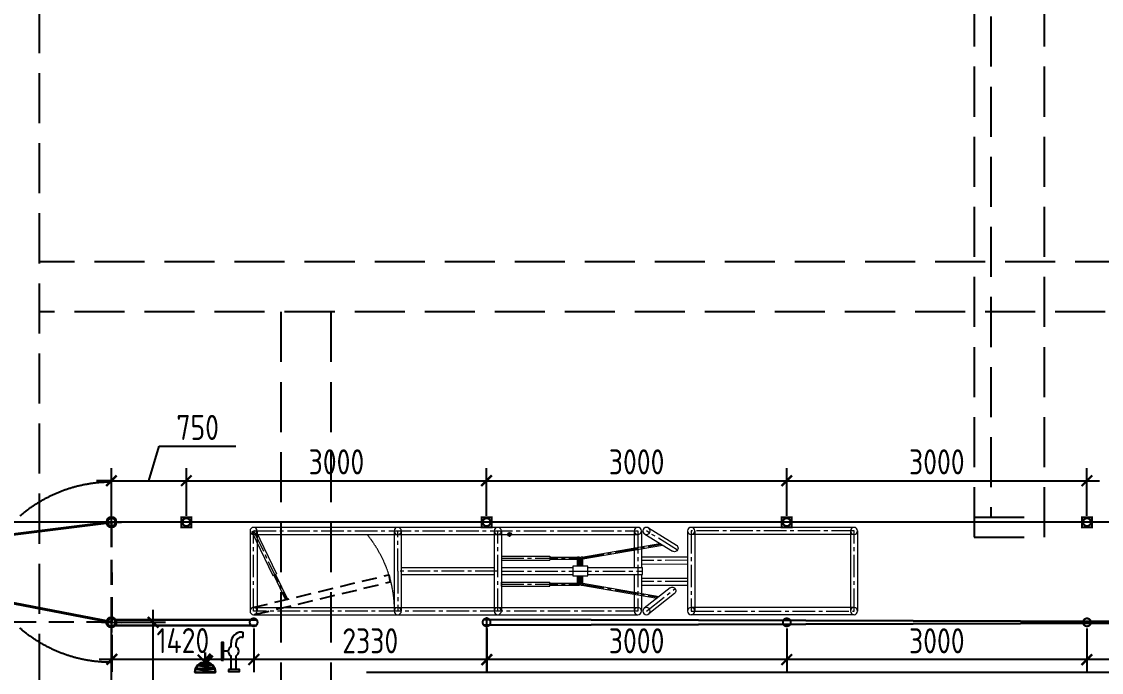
# Model space of a CAD drawing. Header units: millimetres. Extents: x 18087 to 88242, y 6810 to 56435.
# Drawn here: x 27876 to 38667, y 23636 to 30135 of the extents above; entities that cross this region are included whole.
import ezdxf

# ---------------------------------------------------------------- set-up
doc = ezdxf.new("R2010")
doc.units = ezdxf.units.MM
for name, pattern in [('CENTER', [2, 1.25, -0.25, 0.25, -0.25]), ('CENTER2', [1.125, 0.75, -0.125, 0.125, -0.125]), ('GOST2.303 4', [7, 5, -2, 0]), ('HIDDEN', [0.375, 0.25, -0.125])]:
    doc.linetypes.add(name, pattern=pattern)
doc.layers.add('dim', color=4, linetype='Continuous', lineweight=20)
doc.layers.add('Leader', color=6, linetype='Continuous', lineweight=30)
for name, color, linetype in [('equipments', 4, 'Continuous'), ('sanitary', 4, 'Continuous'), ('Tehnologia', 4, 'Continuous'), ('Tehnologiya', 4, 'Continuous'), ('wall', 5, 'Continuous'), ('water', 4, 'Continuous')]:
    doc.layers.add(name, color=color, linetype=linetype)
doc.styles.add('GOST 2.304', font='CS_Gost2304.shx')
doc.dimstyles.new('SPDS$0', dxfattribs={"dimscale": 100, "dimtxt": 2.5, "dimasz": 1.5, "dimexe": 1.25, "dimexo": 0.625, "dimtad": 1, "dimdec": 0, "dimrnd": 0.001, "dimtxsty": 'GOST 2.304', "dimblk": 'ARCHTICK', "dimcen": 1.5, "dimdle": 1.25, "dimadec": 0, "dimazin": 2, "dimtfac": 0.75, "dimtdec": 0, "dimtmove": 1, "dimatfit": 0, "dimfxl": 1, "dimtolj": 1, "dimarcsym": 0})

# ---------------------------------------------------------------- blocks, each defined once
blk = doc.blocks.new('ring')
at = {"layer": 'Tehnologia', "const_width": 0.0205}
blk.add_lwpolyline([(-0.039, 0, 1), (0.039, 0, 1)], format="xyb", close=True, dxfattribs=at)
blk = doc.blocks.new('*U37')
at = {"layer": 'Tehnologiya', "ltscale": 100, "xscale": -1000, "yscale": 1000, "zscale": 1000, "rotation": 180}
blk.add_blockref('ring', (0, 0), dxfattribs=at)
blk = doc.blocks.new('_DOTBLANK')
at = {"color": 0, "linetype": 'ByBlock'}
blk.add_line((-0.5, 0), (-1, 0), dxfattribs=at)
blk.add_circle((0, 0), 0.5, dxfattribs=at)
blk = doc.blocks.new('A$C1BC315F6')
at = {"layer": 'Tehnologia', "linetype": 'ByBlock', "lineweight": 9, "ltscale": 0.09}
for p, q in [((-389, 865), (1238, 865)), ((1771, 865), (5611, 865)), ((-425, 829), (-425, 29)), ((-389, 793), (1238, 793)), ((-353, 829), (-353, 29)), ((1202, 829), (1202, 29)), ((1274, 829), (1274, 29)), ((1666, 859), (1386, 689)), ((1703, 798), (1424, 627)), ((1735, 829), (1735, 465)), ((5611, 793), (1771, 793)), ((1807, 829), (1807, 465)), ((3135, 829), (3135, 29)), ((3207, 829), (3207, 29)), ((4135, 829), (4135, 29)), ((4207, 829), (4207, 29)), ((5593, 837), (5382, 400)), ((5629, 820), (5418, 383)), ((5575, 829), (5575, 29)), ((5629, 820), (5593, 837)), ((5647, 829), (5647, 29)), ((2322, 551), (1524, 689)), ((2332, 569), (1550, 704)), ((1735, 571), (1274, 572)), ((2322, 569), (2342, 569)), ((2322, 477), (2322, 569)), ((2342, 477), (2342, 569)), ((2355, 569), (2375, 569)), ((2355, 477), (2355, 569)), ((2650, 569), (2375, 569)), ((2375, 477), (2375, 549)), ((2650, 549), (2375, 549)), ((2650, 579), (2650, 539)), ((3135, 579), (2650, 579)), ((3135, 579), (3135, 539)), ((1735, 499), (1274, 500)), ((1724, 393), (1724, 465)), ((2272, 465), (1724, 465)), ((2272, 477), (2422, 477)), ((2272, 382), (2272, 477)), ((2422, 477), (2422, 382)), ((3135, 465), (2422, 465)), ((3135, 539), (2650, 539)), ((4135, 465), (3207, 465)), ((1735, 359), (1274, 359)), ((2272, 393), (1724, 393)), ((1735, 393), (1735, 29)), ((1807, 393), (1807, 29)), ((2422, 382), (2272, 382)), ((2322, 289), (2322, 382)), ((2342, 289), (2342, 382)), ((2355, 289), (2355, 382)), ((2375, 309), (2375, 382)), ((3135, 393), (2422, 393)), ((4135, 393), (3207, 393)), ((5391, 396), (5272, 148)), ((5409, 387), (5292, 143)), ((5418, 383), (5382, 400)), ((1735, 287), (1274, 287)), ((1449, 260), (1707, 58)), ((2322, 307), (1557, 175)), ((2332, 289), (1578, 159)), ((2342, 289), (2322, 289)), ((2375, 289), (2355, 289)), ((2650, 309), (2375, 309)), ((2650, 289), (2375, 289)), ((2650, 279), (2650, 319)), ((3135, 319), (2650, 319)), ((3135, 279), (2650, 279)), ((3135, 279), (3135, 319)), ((1405, 203), (1662, 1)), ((-389, 65), (1238, 65)), ((4171, 65), (1771, 65)), ((5611, 65), (4171, 65)), ((-389, -7), (1238, -7)), ((4171, -7), (1771, -7)), ((5611, -7), (4171, -7))]:
    blk.add_line(p, q, dxfattribs=at)
at = {"layer": 'Tehnologia', "color": 3, "linetype": 'CENTER2', "lineweight": 9, "ltscale": 300}
for p, q in [((1374, 639), (1685, 829)), ((1771, 829), (1771, 29)), ((5611, 829), (1771, 829)), ((3171, 29), (3171, 829)), ((4171, 429), (4171, 829)), ((5611, 829), (5282, 146)), ((5611, 29), (5611, 829)), ((2332, 559), (1537, 697)), ((2332, 477), (2332, 559)), ((2365, 477), (2365, 559)), ((3135, 559), (2375, 559)), ((1274, 536), (1735, 535)), ((3135, 429), (1724, 429)), ((2332, 299), (2332, 382)), ((2365, 299), (2365, 382)), ((3171, 429), (4171, 429)), ((4171, 429), (4171, 29)), ((1274, 323), (1735, 323)), ((1685, 29), (1398, 254)), ((2332, 299), (1568, 167)), ((3135, 299), (2375, 299)), ((1771, 29), (5611, 29))]:
    blk.add_line(p, q, dxfattribs=at)
at = {"layer": 'Tehnologia', "color": 3, "linetype": 'CENTER', "lineweight": 9, "ltscale": 400}
for p, q in [((2365, 559), (2375, 559)), ((2375, 299), (2365, 299))]:
    blk.add_line(p, q, dxfattribs=at)
at = {"layer": 'Tehnologia', "color": 3, "linetype": 'HIDDEN', "ltscale": 600}
for p, q in [((4261, 391), (4245, 321)), ((5619, 64), (4261, 391)), ((5602, -6), (4242, 321))]:
    blk.add_line(p, q, dxfattribs=at)
at = {"layer": 'Tehnologia', "color": 3, "linetype": 'CENTER2', "lineweight": 9, "ltscale": 300}
blk.add_lwpolyline([(-389, 829), (1238, 829), (1238, 29), (-389, 29)], close=True, dxfattribs=at)
at = {"layer": 'Tehnologia', "linetype": 'ByBlock', "lineweight": 9, "ltscale": 0.09}
for centre in [(-389, 829), (1238, 829), (1685, 829), (1771, 829), (3171, 829), (4171, 829), (5611, 829), (-389, 29), (1238, 29), (1685, 29), (1771, 29), (3171, 29), (4171, 29), (5611, 29)]:
    blk.add_circle(centre, 36, dxfattribs=at)
at = {"layer": 'Tehnologia', "color": 3, "linetype": 'HIDDEN', "lineweight": 9, "ltscale": 20}
blk.add_arc((5420, 29), 1214, 141.0581, 178.3007, dxfattribs=at)
at = {"layer": 'Tehnologia', "linetype": 'ByBlock', "lineweight": 9, "ltscale": 0.09}
for centre, start, end in [((1405, 658), 121.3388, 301.3388), ((1427, 232), 51.9096, 231.9096)]:
    blk.add_arc(centre, 36, start, end, dxfattribs=at)
at = {"layer": 'equipments', "ltscale": 100, "xscale": 29.99999999998841, "yscale": 29.99999999998841, "zscale": 29.99999999998841, "rotation": 323.6248186932116}
blk.add_blockref('_DOTBLANK', (3054, 793), dxfattribs=at)
blk = doc.blocks.new('stand')
at = {"layer": 'Tehnologia', "ltscale": 1000}
h = blk.add_hatch(dxfattribs=at)
h.set_pattern_fill('ANSI31', color=3, style=0)
h.set_pattern_definition([(45, (-254466.792, -40933.069), (-2.24506403, 2.24506403), [])])
h.paths.add_polyline_path([(46, 0), (51, 0, 0.414214), (0, 51), (0, 46, -0.414214)])
h.paths.add_polyline_path([(51, 0), (46, 0, -0.414214), (0, -46), (0, -51, 0.414214)])
h.paths.add_polyline_path([(-46, 0), (-51, 0, 0.414214), (0, -51), (0, -46, -0.414214)])
h.paths.add_polyline_path([(-51, 0), (-46, 0, -0.414214), (0, 46), (0, 51, 0.414214)])
at = {"layer": 'Tehnologia', "color": 3}
for p, q in [((-100, 0), (100, 0)), ((0, -100), (0, 100))]:
    blk.add_line(p, q, dxfattribs=at)
at = {"layer": 'Tehnologia', "ltscale": 1000}
for radius in [51, 46]:
    blk.add_circle((0, 0), radius, dxfattribs=at)
blk = doc.blocks.new('*U509')
at = {"layer": 'Tehnologia', "color": 3, "linetype": 'HIDDEN', "ltscale": 1000}
for q in [(0, 1400), (1400, 0)]:
    blk.add_line((0, 0), q, dxfattribs=at)
at = {"layer": 'Tehnologia', "color": 0, "lineweight": 40, "ltscale": 1000}
blk.add_line((0, 0), (264, 1375), dxfattribs=at)
at = {"layer": 'Tehnologia', "color": 3, "linetype": 'CENTER', "ltscale": 800}
blk.add_arc((0, 0), 1400, 0, 90, dxfattribs=at)
at = {"layer": 'Tehnologia', "extrusion": (0, 0, -1), "xscale": -1, "zscale": -1, "rotation": 180}
blk.add_blockref('stand', (0, 0), dxfattribs=at)
blk = doc.blocks.new('_ARCHTICK')
at = {"color": 0, "linetype": 'ByBlock', "const_width": 0.15}
blk.add_lwpolyline([(-0.354, -0.354), (0.354, 0.354)], dxfattribs=at)
blk = doc.blocks.new('*D438')
at = {"layer": 'Defpoints', "color": 0, "ltscale": 125, "transparency": 16777216}
for p in [(28773, 24136), (29190, 24136), (28773, 21136)]:
    blk.add_point(p, dxfattribs=at)
at = {"layer": 'dim', "color": 0, "lineweight": -2, "ltscale": 125, "transparency": 16777216}
for p, q in [((29190, 21011), (29190, 24261)), ((28835, 24136), (29315, 24136)), ((28835, 21136), (29315, 21136))]:
    blk.add_line(p, q, dxfattribs=at)
at = {"layer": 'dim', "color": 0, "lineweight": -2, "ltscale": 125, "transparency": 16777216, "xscale": 150, "yscale": 150, "zscale": 150}
for p, rotation in [((29190, 24136), 90), ((29190, 21136), 270)]:
    blk.add_blockref('_ARCHTICK', p, dxfattribs=dict(at, rotation=rotation))
at = {"layer": 'dim', "color": 0, "ltscale": 125, "transparency": 16777216, "insert": (29003, 22636), "char_height": 250, "attachment_point": 5, "rotation": 90, "style": 'GOST 2.304'}
blk.add_mtext('\\A1;3000', dxfattribs=at)
blk = doc.blocks.new('*D445')
at = {"layer": 'Defpoints', "color": 0, "ltscale": 125, "transparency": 16777216}
for p in [(38522, 24136, -5461), (41522, 24136, -5461), (38522, 23763)]:
    blk.add_point(p, dxfattribs=at)
at = {"layer": 'dim', "color": 0, "lineweight": -2, "ltscale": 125, "transparency": 16777216}
for p, q in [((38522, 24073), (38522, 23638)), ((41522, 24073), (41522, 23638)), ((41647, 23763), (38397, 23763))]:
    blk.add_line(p, q, dxfattribs=at)
at = {"layer": 'dim', "color": 0, "lineweight": -2, "ltscale": 125, "transparency": 16777216, "xscale": 150, "yscale": 150, "zscale": 150, "rotation": 180}
blk.add_blockref('_ARCHTICK', (38522, 23763), dxfattribs=at)
at = {"layer": 'dim', "color": 0, "lineweight": -2, "ltscale": 125, "transparency": 16777216, "xscale": 150, "yscale": 150, "zscale": 150}
blk.add_blockref('_ARCHTICK', (41522, 23763), dxfattribs=at)
at = {"layer": 'dim', "color": 0, "ltscale": 125, "transparency": 16777216, "insert": (40022, 23951), "char_height": 250, "attachment_point": 5, "style": 'GOST 2.304'}
blk.add_mtext('\\A1;3000', dxfattribs=at)
blk = doc.blocks.new('*D446')
at = {"layer": 'Defpoints', "color": 0, "ltscale": 125, "transparency": 16777216}
for p in [(35522, 24136, -5461), (38522, 24136, -5461), (35522, 23763)]:
    blk.add_point(p, dxfattribs=at)
at = {"layer": 'dim', "color": 0, "lineweight": -2, "ltscale": 125, "transparency": 16777216}
for p, q in [((35522, 24073), (35522, 23638)), ((38522, 24073), (38522, 23638)), ((38647, 23763), (35397, 23763))]:
    blk.add_line(p, q, dxfattribs=at)
at = {"layer": 'dim', "color": 0, "lineweight": -2, "ltscale": 125, "transparency": 16777216, "xscale": 150, "yscale": 150, "zscale": 150, "rotation": 180}
blk.add_blockref('_ARCHTICK', (35522, 23763), dxfattribs=at)
at = {"layer": 'dim', "color": 0, "lineweight": -2, "ltscale": 125, "transparency": 16777216, "xscale": 150, "yscale": 150, "zscale": 150}
blk.add_blockref('_ARCHTICK', (38522, 23763), dxfattribs=at)
at = {"layer": 'dim', "color": 0, "ltscale": 125, "transparency": 16777216, "insert": (37022, 23951), "char_height": 250, "attachment_point": 5, "style": 'GOST 2.304'}
blk.add_mtext('\\A1;3000', dxfattribs=at)
blk = doc.blocks.new('*D447')
at = {"layer": 'Defpoints', "color": 0, "ltscale": 125, "transparency": 16777216}
for p in [(32523, 24248), (35522, 24136, -5461), (32523, 23763)]:
    blk.add_point(p, dxfattribs=at)
at = {"layer": 'dim', "color": 0, "lineweight": -2, "ltscale": 125, "transparency": 16777216}
for p, q in [((32523, 24186), (32523, 23638)), ((35522, 24073), (35522, 23638)), ((35647, 23763), (32398, 23763))]:
    blk.add_line(p, q, dxfattribs=at)
at = {"layer": 'dim', "color": 0, "lineweight": -2, "ltscale": 125, "transparency": 16777216, "xscale": 150, "yscale": 150, "zscale": 150, "rotation": 180}
blk.add_blockref('_ARCHTICK', (32523, 23763), dxfattribs=at)
at = {"layer": 'dim', "color": 0, "lineweight": -2, "ltscale": 125, "transparency": 16777216, "xscale": 150, "yscale": 150, "zscale": 150}
blk.add_blockref('_ARCHTICK', (35522, 23763), dxfattribs=at)
at = {"layer": 'dim', "color": 0, "ltscale": 125, "transparency": 16777216, "insert": (34022, 23951), "char_height": 250, "attachment_point": 5, "style": 'GOST 2.304'}
blk.add_mtext('\\A1;3000', dxfattribs=at)
blk = doc.blocks.new('*D448')
at = {"layer": 'Defpoints', "color": 0, "ltscale": 125, "transparency": 16777216}
for p in [(30195, 24136), (32525, 24136), (30195, 23763)]:
    blk.add_point(p, dxfattribs=at)
at = {"layer": 'dim', "color": 0, "lineweight": -2, "ltscale": 125, "transparency": 16777216}
for p, q in [((30195, 24073), (30195, 23638)), ((32525, 24073), (32525, 23638)), ((32650, 23763), (30070, 23763))]:
    blk.add_line(p, q, dxfattribs=at)
at = {"layer": 'dim', "color": 0, "lineweight": -2, "ltscale": 125, "transparency": 16777216, "xscale": 150, "yscale": 150, "zscale": 150, "rotation": 180}
blk.add_blockref('_ARCHTICK', (30195, 23763), dxfattribs=at)
at = {"layer": 'dim', "color": 0, "lineweight": -2, "ltscale": 125, "transparency": 16777216, "xscale": 150, "yscale": 150, "zscale": 150}
blk.add_blockref('_ARCHTICK', (32525, 23763), dxfattribs=at)
at = {"layer": 'dim', "color": 0, "ltscale": 125, "transparency": 16777216, "insert": (31360, 23951), "char_height": 250, "attachment_point": 5, "style": 'GOST 2.304'}
blk.add_mtext('\\A1;2330', dxfattribs=at)
blk = doc.blocks.new('*D449')
at = {"layer": 'Defpoints', "color": 0, "ltscale": 125, "transparency": 16777216}
for p in [(30197, 24138), (28777, 24060), (28777, 23765)]:
    blk.add_point(p, dxfattribs=at)
at = {"layer": 'dim', "color": 0, "lineweight": -2, "ltscale": 125, "transparency": 16777216}
for p, q in [((30197, 24075), (30197, 23640)), ((28777, 23997), (28777, 23640)), ((30322, 23765), (28652, 23765))]:
    blk.add_line(p, q, dxfattribs=at)
at = {"layer": 'dim', "color": 0, "lineweight": -2, "ltscale": 125, "transparency": 16777216, "xscale": 150, "yscale": 150, "zscale": 150, "rotation": 180}
blk.add_blockref('_ARCHTICK', (28777, 23765), dxfattribs=at)
at = {"layer": 'dim', "color": 0, "lineweight": -2, "ltscale": 125, "transparency": 16777216, "xscale": 150, "yscale": 150, "zscale": 150}
blk.add_blockref('_ARCHTICK', (30197, 23765), dxfattribs=at)
at = {"layer": 'dim', "color": 0, "ltscale": 125, "transparency": 16777216, "insert": (29487, 23953), "char_height": 250, "attachment_point": 5, "style": 'GOST 2.304'}
blk.add_mtext('\\A1;1420', dxfattribs=at)
blk = doc.blocks.new('*U507')
at = {"layer": 'Tehnologia', "color": 3, "linetype": 'HIDDEN', "ltscale": 1000}
for q in [(0, 1400), (1400, 0)]:
    blk.add_line((0, 0), q, dxfattribs=at)
at = {"layer": 'Tehnologia', "color": 0, "lineweight": 40, "ltscale": 1000}
blk.add_line((0, 0), (169, 1390), dxfattribs=at)
at = {"layer": 'Tehnologia', "color": 3, "linetype": 'CENTER', "ltscale": 800}
blk.add_arc((0, 0), 1400, 0, 90, dxfattribs=at)
at = {"layer": 'Tehnologia', "extrusion": (0, 0, -1), "xscale": -1, "zscale": -1, "rotation": 180}
blk.add_blockref('stand', (0, 0), dxfattribs=at)
blk = doc.blocks.new('*D370')
at = {"layer": 'Defpoints', "color": 0, "ltscale": 125, "transparency": 16777216}
for p in [(38522, 25550), (35522, 25136, -5461), (38522, 25136, -5461)]:
    blk.add_point(p, dxfattribs=at)
at = {"layer": 'dim', "color": 0, "lineweight": -2, "ltscale": 125, "transparency": 16777216}
for p, q in [((35522, 25199), (35522, 25675)), ((38522, 25199), (38522, 25675)), ((35397, 25550), (38647, 25550))]:
    blk.add_line(p, q, dxfattribs=at)
at = {"layer": 'dim', "color": 0, "lineweight": -2, "ltscale": 125, "transparency": 16777216, "xscale": 150, "yscale": 150, "zscale": 150, "rotation": 180}
blk.add_blockref('_ARCHTICK', (35522, 25550), dxfattribs=at)
at = {"layer": 'dim', "color": 0, "lineweight": -2, "ltscale": 125, "transparency": 16777216, "xscale": 150, "yscale": 150, "zscale": 150}
blk.add_blockref('_ARCHTICK', (38522, 25550), dxfattribs=at)
at = {"layer": 'dim', "color": 0, "ltscale": 125, "transparency": 16777216, "insert": (37022, 25738), "char_height": 250, "attachment_point": 5, "style": 'GOST 2.304'}
blk.add_mtext('\\A1;3000', dxfattribs=at)
blk = doc.blocks.new('*D371')
at = {"layer": 'Defpoints', "color": 0, "ltscale": 125, "transparency": 16777216}
for p in [(35522, 25550), (32522, 25136, -5461), (35522, 25136, -5461)]:
    blk.add_point(p, dxfattribs=at)
at = {"layer": 'dim', "color": 0, "lineweight": -2, "ltscale": 125, "transparency": 16777216}
for p, q in [((32522, 25199), (32522, 25675)), ((35522, 25199), (35522, 25675)), ((32397, 25550), (35647, 25550))]:
    blk.add_line(p, q, dxfattribs=at)
at = {"layer": 'dim', "color": 0, "lineweight": -2, "ltscale": 125, "transparency": 16777216, "xscale": 150, "yscale": 150, "zscale": 150, "rotation": 180}
blk.add_blockref('_ARCHTICK', (32522, 25550), dxfattribs=at)
at = {"layer": 'dim', "color": 0, "lineweight": -2, "ltscale": 125, "transparency": 16777216, "xscale": 150, "yscale": 150, "zscale": 150}
blk.add_blockref('_ARCHTICK', (35522, 25550), dxfattribs=at)
at = {"layer": 'dim', "color": 0, "ltscale": 125, "transparency": 16777216, "insert": (34022, 25738), "char_height": 250, "attachment_point": 5, "style": 'GOST 2.304'}
blk.add_mtext('\\A1;3000', dxfattribs=at)
blk = doc.blocks.new('*D372')
at = {"layer": 'Defpoints', "color": 0, "ltscale": 125, "transparency": 16777216}
for p in [(32522, 25550), (29522, 25136, -5461), (32522, 25136, -5461)]:
    blk.add_point(p, dxfattribs=at)
at = {"layer": 'dim', "color": 0, "lineweight": -2, "ltscale": 125, "transparency": 16777216}
for p, q in [((29522, 25199), (29522, 25675)), ((32522, 25199), (32522, 25675)), ((29397, 25550), (32647, 25550))]:
    blk.add_line(p, q, dxfattribs=at)
at = {"layer": 'dim', "color": 0, "lineweight": -2, "ltscale": 125, "transparency": 16777216, "xscale": 150, "yscale": 150, "zscale": 150, "rotation": 180}
blk.add_blockref('_ARCHTICK', (29522, 25550), dxfattribs=at)
at = {"layer": 'dim', "color": 0, "lineweight": -2, "ltscale": 125, "transparency": 16777216, "xscale": 150, "yscale": 150, "zscale": 150}
blk.add_blockref('_ARCHTICK', (32522, 25550), dxfattribs=at)
at = {"layer": 'dim', "color": 0, "ltscale": 125, "transparency": 16777216, "insert": (31022, 25738), "char_height": 250, "attachment_point": 5, "style": 'GOST 2.304'}
blk.add_mtext('\\A1;3000', dxfattribs=at)
blk = doc.blocks.new('*D373')
at = {"layer": 'Defpoints', "color": 0, "ltscale": 125, "transparency": 16777216}
for p in [(29522, 25550), (28773, 25136, -5459), (29522, 25136, -5461)]:
    blk.add_point(p, dxfattribs=at)
at = {"layer": 'dim', "color": 0, "lineweight": -2, "ltscale": 125, "transparency": 16777216}
for p, q in [((29147, 25550), (29251, 25894)), ((29251, 25894), (30018, 25894)), ((28773, 25199), (28773, 25675)), ((29522, 25199), (29522, 25675)), ((28773, 25550), (28623, 25550)), ((28773, 25550), (29522, 25550)), ((28773, 25550), (29522, 25550)), ((29522, 25550), (29672, 25550))]:
    blk.add_line(p, q, dxfattribs=at)
at = {"layer": 'dim', "color": 0, "lineweight": -2, "ltscale": 125, "transparency": 16777216, "xscale": 150, "yscale": 150, "zscale": 150}
blk.add_blockref('_ARCHTICK', (28773, 25550), dxfattribs=at)
at = {"layer": 'dim', "color": 0, "lineweight": -2, "ltscale": 125, "transparency": 16777216, "xscale": 150, "yscale": 150, "zscale": 150, "rotation": 180}
blk.add_blockref('_ARCHTICK', (29522, 25550), dxfattribs=at)
at = {"layer": 'dim', "color": 0, "ltscale": 125, "transparency": 16777216, "insert": (29635, 26082), "char_height": 250, "attachment_point": 5, "style": 'GOST 2.304'}
blk.add_mtext('\\A1;750', dxfattribs=at)
blk = doc.blocks.new('A$C15BF5101')
at = {"layer": 'Tehnologia', "color": 4, "linetype": 'GOST2.303 4', "ltscale": 100}
for p, q in [((-9083.6, 8400), (-9083.6, -6100)), ((-8383.6, 8400), (-8383.6, -6100)), ((-8915.2, 8200), (-8915.2, -5900)), ((-9083.6, -5900), (-8383.6, -5900)), ((-9083.6, -6100), (-8383.6, -6100))]:
    blk.add_line(p, q, dxfattribs=at)
at = {"layer": 'Tehnologia', "color": 4, "ltscale": 100}
blk.add_line((1444.6, -5950), (-20005.4, -5950), dxfattribs=at)
at = {"layer": 'Tehnologia', "color": 4, "ltscale": 100, "const_width": 20}
for points in [[(-16905.4, -6000), (-17005.4, -6000), (-17005.4, -5900), (-16905.4, -5900)], [(-13905.4, -6000), (-14005.4, -6000), (-14005.4, -5900), (-13905.4, -5900)], [(-10905.4, -6000), (-11005.4, -6000), (-11005.4, -5900), (-10905.4, -5900)], [(-7905.4, -6000), (-8005.4, -6000), (-8005.4, -5900), (-7905.4, -5900)]]:
    blk.add_lwpolyline(points, close=True, dxfattribs=at)
blk = doc.blocks.new('A$C33A255CA')
for points in [[(192, -72), (204, 0), (-204, 0)], [(192, -72), (-192, -72), (-204, 0)], [(144, -144), (192, -72), (-192, -72)], [(144, -144), (-144, -144), (-192, -72)], [(84, -192), (144, -144), (-144, -144)], [(84, -192), (-84, -192), (-144, -144)], [(0, -204), (84, -192), (-84, -192)]]:
    blk.add_hatch(color=0).paths.add_polyline_path(points)
at = {"color": 0, "lineweight": 70}
blk.add_line((0, -204), (-132, -348), dxfattribs=at)
at = {"color": 0}
for points in [[(192, -72), (204, 0), (-204, 0), (192, -72), (192, -72)], [(192, -72), (-192, -72), (-204, 0), (192, -72), (192, -72)], [(-204, 0), (-192, -72), (-144, -144), (-84, -192), (0, -204), (84, -192), (144, -144), (192, -72), (204, 0)], [(144, -144), (192, -72), (-192, -72), (144, -144), (144, -144)], [(144, -144), (-144, -144), (-192, -72), (144, -144), (144, -144)], [(84, -192), (144, -144), (-144, -144), (84, -192), (84, -192)], [(84, -192), (-84, -192), (-144, -144), (84, -192), (84, -192)], [(0, -204), (84, -192), (-84, -192), (0, -204), (0, -204)], [(0, -396), (0, -204), (144, -348)]]:
    blk.add_lwpolyline(points, dxfattribs=at)
blk = doc.blocks.new('A$C57A1179C')
at = {"layer": 'water', "color": 4}
for p, q in [((32, 41), (223, 41)), ((289, 81), (289, 151)), ((355, 41), (411, 41)), ((32, -32), (225, -32)), ((353, -32), (411, -32)), ((491, -112), (491, -133)), ((491, -133), (564, -133)), ((564, -112), (564, -133))]:
    blk.add_line(p, q, dxfattribs=at)
for points in [[(162, 151), (416, 151), (416, 179), (162, 179)], [(32, 78), (0, 78), (0, -78), (32, -78)]]:
    blk.add_lwpolyline(points, close=True, dxfattribs=at)
for centre, radius, start, end in [((289, 6), 74.8, 27.9999, 152.0001), ((411, -112), 153, 0, 90), ((289, 6), 74.8, 210.6235, 329.3765), ((411, -112), 80, 0, 90)]:
    blk.add_arc(centre, radius, start, end, dxfattribs=at)

msp = doc.modelspace()

# ---------------------------------------------------------------- linework, layer by layer
at = {"layer": 'equipments', "color": 0, "linetype": 'GOST2.303 4', "ltscale": 100}
for p, q in [((28052.9, 10920.5, -5461), (28052.9, 53550.5, -5915.3)), ((62704.3, 27735.5, -5461), (28052.9, 27735.5, -5461)), ((63204.3, 27235.5, -5461), (28052.9, 27235.5, -5461)), ((30466.5, 27235.6), (30466.5, 11255.6)), ((30966.5, 27235.6), (30966.5, 11255.6))]:
    msp.add_line(p, q, dxfattribs=at)
at = {"layer": 'sanitary', "lineweight": 30, "ltscale": 100}
for p, q in [((28810.3, 24159.7), (30225.1, 24159.5)), ((28810.3, 24102.7), (30225.1, 24102.5)), ((32495.6, 24164.4, -5461), (50548.9, 24107.3, -5461)), ((32495.6, 24107.4, -5461), (50548.9, 24164.3, -5461))]:
    msp.add_line(p, q, dxfattribs=at)
at = {"layer": 'Tehnologiya', "ltscale": 100}
msp.add_line((28772.6, 12733), (28772.6, 24135.5), dxfattribs=at)
at = {"layer": 'wall', "ltscale": 125}
msp.add_line((65833.4, 23635.5), (31322.5, 23635.6), dxfattribs=at)

# ---------------------------------------------------------------- block references
at = {"layer": 'Leader', "lineweight": -2, "ltscale": 125, "xscale": 0.5, "yscale": 0.5, "zscale": 0.5, "rotation": 180}
msp.add_blockref('A$C33A255CA', (29710.4, 23635.5), dxfattribs=at)
at = {"layer": 'Tehnologiya', "color": 4, "ltscale": 125}
msp.add_blockref('A$C15BF5101', (46477.8, 31085.2, -5461), dxfattribs=at)
at = {"layer": 'Tehnologiya', "ltscale": 100, "rotation": 89.8876003733914}
msp.add_blockref('*U509', (28772.6, 24135.5), dxfattribs=at)
at = {"layer": 'Tehnologiya', "ltscale": 100, "xscale": -1, "rotation": 90.11239962660862}
msp.add_blockref('*U507', (28774.5, 25135.7), dxfattribs=at)
at = {"layer": 'Tehnologiya', "color": 0, "linetype": 'ByBlock', "lineweight": -2, "xscale": -1, "rotation": 180}
for p in [(28774.5, 25135.7), (29522.4, 25135.8, -5461), (32522.4, 25135.8, -5461), (35522.4, 25135.8, -5461), (38522.4, 25135.8, -5461), (28772.6, 24135.5), (30194.5, 24135.5), (32522.4, 24135.5, -5461), (35522.4, 24135.5, -5461), (38522.4, 24135.5, -5461)]:
    msp.add_blockref('*U37', p, dxfattribs=at)
at = {"layer": 'Tehnologiya', "color": 30, "linetype": 'Continuous', "xscale": -1}
msp.add_blockref('A$C1BC315F6', (35805.4, 24218.8), dxfattribs=at)
at = {"layer": 'water', "xscale": 0.7, "yscale": 0.7, "zscale": 0.7, "rotation": 90}
msp.add_blockref('A$C57A1179C', (29997.6, 23643.6), dxfattribs=at)

# ---------------------------------------------------------------- dimensions: what is measured, and where the dimension line sits
at = {"layer": 'dim', "ltscale": 125}
for base, p1, p2, picture, middle in [((29522.4, 25550.3), (28772.5, 25136, -5459), (29522.4, 25136, -5461), '*D373', (29313.1, 26081.5)), ((32522.4, 25550.3), (29522.4, 25136, -5461), (32522.4, 25136, -5461), '*D372', (31022.4, 25737.8)), ((35522.4, 25550.3), (32522.4, 25136, -5461), (35522.4, 25136, -5461), '*D371', (34022.4, 25737.8)), ((38522.4, 25550.3), (35522.4, 25136, -5461), (38522.4, 25136, -5461), '*D370', (37022.4, 25737.8)), ((32522.5, 23763), (35522.4, 24135.5, -5461), (32522.5, 24248.3), '*D447', (34022.5, 23950.5)), ((28776.6, 23765), (30196.5, 24137.5), (28776.6, 24059.7), '*D449', (29486.5, 23952.5)), ((30194.5, 23763), (32524.5, 24135.5), (30194.5, 24135.5), '*D448', (31359.5, 23950.5)), ((35522.4, 23763), (38522.4, 24135.5, -5461), (35522.4, 24135.5, -5461), '*D446', (37022.4, 23950.5)), ((38522.4, 23763), (41522.4, 24135.5, -5461), (38522.4, 24135.5, -5461), '*D445', (40022.4, 23950.5))]:
    dim = msp.add_linear_dim(base=base, p1=p1, p2=p2, dimstyle='SPDS$0', override={"dimblk1": 'ARCHTICK', "dimblk2": 'ARCHTICK', "dimsah": 1}, dxfattribs=at)
    dim.commit()
    dim.dimension.update_dxf_attribs({"geometry": picture, "text_midpoint": middle})
dim = msp.add_linear_dim(base=(29190, 24135.5), p1=(28772.6, 21135.5), p2=(28772.6, 24135.5), angle=90, dimstyle='SPDS$0', override={"dimblk1": 'ARCHTICK', "dimblk2": 'ARCHTICK', "dimsah": 1}, dxfattribs=at)
dim.commit()
dim.dimension.update_dxf_attribs({"geometry": '*D438', "text_midpoint": (29190, 22635.5), "dimtype": 160})

doc.saveas('drawing.dxf')
